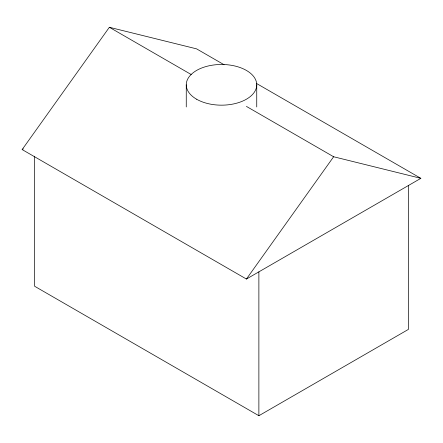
<?xml version="1.0" encoding="UTF-8"?>
<svg xmlns="http://www.w3.org/2000/svg" width="443" height="443" viewBox="0 0 443 443"><rect width="100%" height="100%" fill="white"/><g stroke="black" fill="none" stroke-linecap="round" stroke-linejoin="round"><path stroke-width="0.66" d="M256.386 83.389L420.85 178.341L246.419 279.046L22.15 149.568L109.366 27.278L196.581 48.857L224.092 64.744M246.419 279.046L333.634 156.756L420.85 178.341M22.15 149.568L23.335 148.881M34.609 156.207L34.609 286.244L258.878 415.722L408.391 329.404L408.391 185.534M109.366 27.278L191.204 74.529M246.419 106.403L333.634 156.756M258.878 271.852L258.878 415.722M256.741 84.823L256.741 106.957M186.259 84.823L186.259 106.957M196.581 99.21A35.241 20.345 0 0 0 255.539 90.09A35.241 20.345 0 0 0 212.38 65.171A35.241 20.345 0 0 0 196.581 99.21"/></g></svg>
